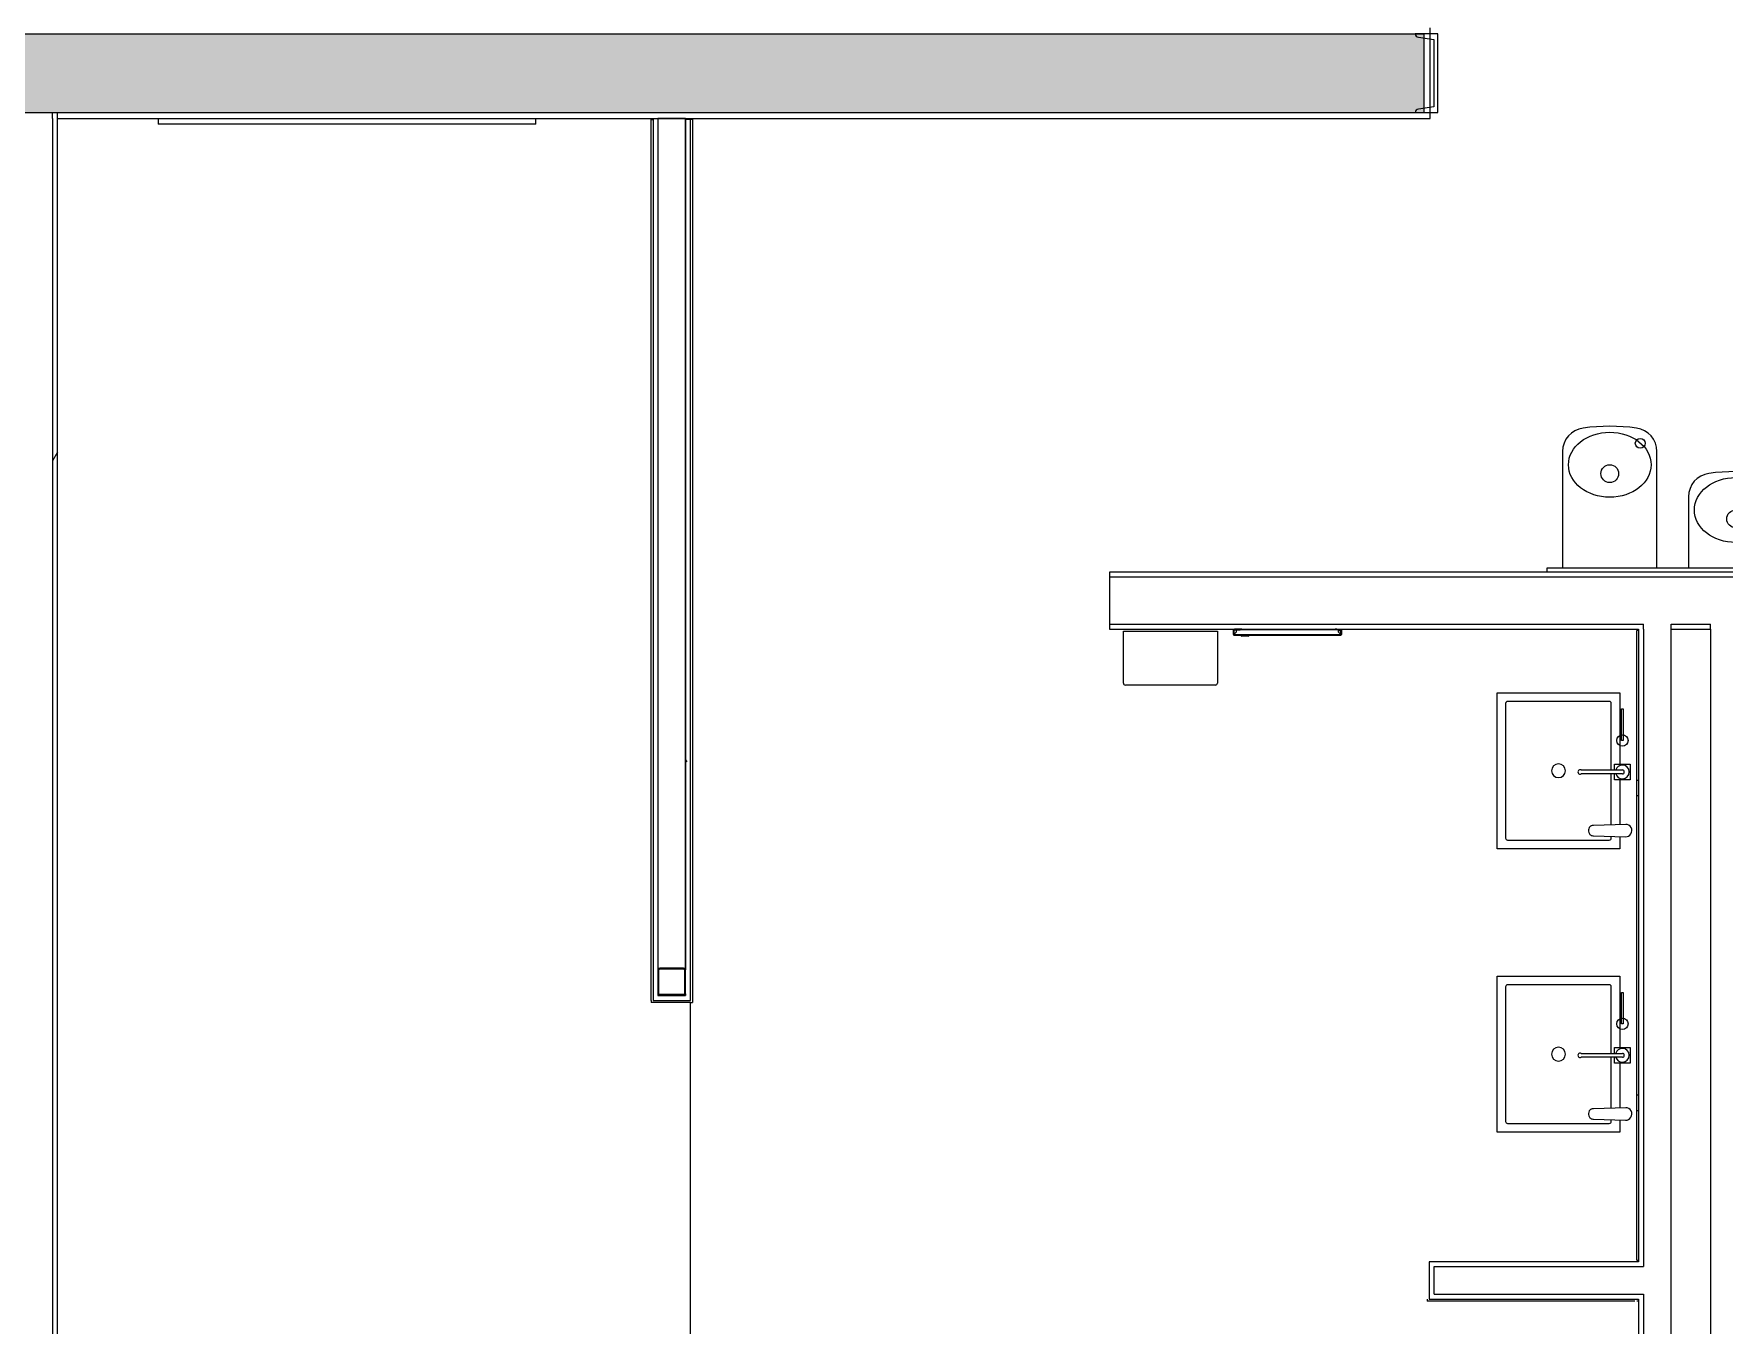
# Model space of a CAD drawing. Header units: inches. Extents: x 0 to 26364, y -23034 to 792.
# Drawn here: x 25304.8 to 25519.6, y -22523.6 to -22359.6 of the extents above; entities that cross this region are included whole.
import ezdxf

# ---------------------------------------------------------------- set-up
doc = ezdxf.new("R2010")
doc.units = ezdxf.units.IN
doc.header["$MEASUREMENT"] = 0
for name, color, linetype, lineweight in [('A-FLOR', 192, 'Continuous', 13), ('A-GENM', 13, 'Continuous', 13), ('A-WALL', 113, 'Continuous', 13), ('A-WALL-PATT', 111, 'Continuous', 25), ('I-WALL', 2, 'Continuous', 13), ('P-SANR-FIXT', 6, 'Continuous', 13), ('Q-SPCQ', 91, 'Continuous', 13), ('S-COLS', 52, 'Continuous', 13)]:
    doc.layers.add(name, color=color, linetype=linetype, lineweight=lineweight)
pattern_1 = [(0, (0, 0), (61.44, 15.36), [2.534, -43.546, 2.534, -43.546, -245.76]), (0, (0, 0), (61.44, 15.36), [-92.16, 2.534, -89.626, 2.534, -43.546, -107.52]), (0, (0, 0), (61.44, 15.36), [-230.4, 2.534, -28.186, 2.534, -74.266]), (120, (23.04, 7.68), (-44.02215, 45.528601), [2.534, -43.546, 2.534, -43.546, -245.76]), (120, (23.04, 7.68), (-44.02215, 45.528601), [-92.16, 2.534, -89.626, 2.534, -43.546, -107.52]), (120, (23.04, 7.68), (-44.02215, 45.528601), [-230.4, 2.534, -28.186, 2.534, -74.266]), (240, (30.72, 38.4), (-17.41785, -60.888601), [2.534, -43.546, 2.534, -43.546, -245.76]), (240, (30.72, 38.4), (-17.41785, -60.888601), [-92.16, 2.534, -89.626, 2.534, -43.546, -107.52]), (240, (30.72, 38.4), (-17.41785, -60.888601), [-230.4, 2.534, -28.186, 2.534, -74.266])]

# ---------------------------------------------------------------- blocks, each defined once
blk = doc.blocks.new('Drinking_Fountain-Haws_Corporation-Wall_Mounted_1119 - 1119-355850-Egress Plan')
at = {"layer": 'P-SANR-FIXT', "color": 250, "lineweight": 9}
for p, q in [((13.07, 20.75), (13.07, 5.95)), ((25.07, 5.95), (25.07, 20.75)), ((29.07, 15), (29.07, 5.95)), ((41.07, 5.95), (41.07, 15)), ((43.07, 5.95), (11.07, 5.95)), ((11.07, 5.95), (11.07, 5.45)), ((43.07, 5.45), (43.07, 5.95))]:
    blk.add_line(p, q, dxfattribs=at)
for centre, radius in [((22.94, 21.8), 0.625), ((19.07, 17.94), 1.13), ((38.94, 16.07), 0.625), ((35.07, 12.19), 1.13)]:
    blk.add_circle(centre, radius, dxfattribs=at)
for centre, radius, start, end in [((16.07, 20.75), 3, 97.5776, 180), ((19.07, -1.8), 25.75, 82.4224, 97.5776), ((22.07, 20.75), 3, 360, 82.4224), ((32.07, 15), 3, 97.5776, 180), ((35.07, -7.55), 25.75, 82.4224, 97.5776), ((38.07, 15), 3, 360, 82.4224)]:
    blk.add_arc(centre, radius, start, end, dxfattribs=at)
for centre, ratio in [((19.07, 19.07), 0.786373), ((35.07, 13.32), 0.786365)]:
    blk.add_ellipse(centre, major_axis=(-5.25, 0), ratio=ratio, dxfattribs=at)
blk = doc.blocks.new('Soap_Dispenser-TOTO-TES1ADC-05 - Polished Chrome-162828-Egress Plan')
at = {"layer": 'A-GENM', "color": 7}
for p, q in [((-0.79, 0), (-0.66, -4.1)), ((0.66, -4.1), (0.79, -0.03))]:
    blk.add_line(p, q, dxfattribs=at)
blk.add_arc((0, 0), 0.791, 358.1479, 179.999, dxfattribs=at)
blk.add_open_spline([(-0.66, -4.1), (-0.66, -4.15), (-0.65, -4.25), (-0.6, -4.4), (-0.51, -4.53), (-0.35, -4.67), (-0.08, -4.76), (0.21, -4.73), (0.42, -4.61), (0.56, -4.47), (0.65, -4.29), (0.66, -4.16), (0.66, -4.1)], degree=3, knots=[0, 0, 0, 0, 0.076923, 0.153846, 0.230769, 0.307692, 0.461538, 0.615385, 0.711538, 0.807692, 0.903846, 1, 1, 1, 1], dxfattribs=at)
blk = doc.blocks.new('Dispenser_Disposal-Paper-Frost_Products_LTD_-Recessed-400A - Steel-Stainless-37173-Egress Plan')
at = {"layer": 'Q-SPCQ', "color": 7}
for p, q in [((25457.27, -22435.86), (25457.27, -22435.26)), ((25457.27, -22435.26), (25458.12, -22435.26)), ((25457.27, -22435.86), (25470.94, -22435.86)), ((25457.34, -22435.26), (25457.34, -22435.94)), ((25457.64, -22435.55), (25457.34, -22435.86)), ((25457.34, -22435.94), (25470.94, -22435.94)), ((25458.31, -22435.94), (25457.34, -22435.94)), ((25457.43, -22435.21), (25457.43, -22435.18)), ((25458.08, -22435.21), (25457.43, -22435.21)), ((25470.59, -22435.26), (25457.64, -22435.26)), ((25457.64, -22435.26), (25457.64, -22435.55)), ((25458.35, -22435.2), (25458.12, -22435.2)), ((25458.12, -22435.26), (25458.12, -22435.2)), ((25458.15, -22435.26), (25458.15, -22435.2)), ((25458.31, -22436.07), (25458.31, -22435.94)), ((25459.18, -22436.07), (25458.31, -22436.07)), ((25459.16, -22436.09), (25458.33, -22436.09)), ((25458.42, -22435.26), (25458.35, -22435.2)), ((25458.8, -22435.18), (25458.8, -22435.26)), ((25459.08, -22435.26), (25459.08, -22435.18)), ((25470.94, -22435.94), (25459.18, -22435.94)), ((25459.18, -22435.94), (25459.18, -22436.07)), ((25470.4, -22435.21), (25470.23, -22435.21)), ((25470.4, -22435.21), (25470.9, -22435.21)), ((25470.4, -22435.25), (25470.4, -22435.21)), ((25470.85, -22435.25), (25470.4, -22435.25)), ((25470.64, -22435.31), (25470.64, -22435.56)), ((25470.64, -22435.55), (25470.64, -22435.33)), ((25470.64, -22435.33), (25470.97, -22435.33)), ((25470.94, -22435.86), (25470.64, -22435.56)), ((25470.88, -22435.18), (25470.88, -22435.21)), ((25470.9, -22435.18), (25470.9, -22435.21)), ((25470.94, -22435.94), (25470.94, -22435.33)), ((25470.94, -22435.86), (25471.02, -22435.86)), ((25470.97, -22435.28), (25470.97, -22435.33)), ((25470.97, -22435.33), (25471.01, -22435.33)), ((25471.01, -22435.33), (25471.01, -22435.86))]:
    blk.add_line(p, q, dxfattribs=at)
for centre, radius, start, end in [((25457.34, -22435.86), 0.0768, 180, 270), ((25457.34, -22435.86), 0.029, 180, 270), ((25458.08, -22435.15), 0.0665, 270, 0), ((25458.08, -22435.15), 0.0665, 270, 312.1544), ((25458.33, -22436.07), 0.02, 180, 270), ((25459.16, -22436.07), 0.02, 270, 0), ((25470.23, -22435.15), 0.0665, 180, 270), ((25470.59, -22435.31), 0.05, 0, 90), ((25470.9, -22435.28), 0.0625, 153.896, 233.1301), ((25470.9, -22435.28), 0.0625, 302.4117, 90.0728), ((25470.9, -22435.28), 0.0625, 359.8391, 90), ((25470.94, -22435.86), 0.0763, 270, 0)]:
    blk.add_arc(centre, radius, start, end, dxfattribs=at)
blk = doc.blocks.new('Faucet-Lavatory-Zurn-Z6920XL - Z6920-XL-ADM2-H4-162876-Egress Plan')
at = {"layer": 'P-SANR-FIXT', "lineweight": 9}
for p, q in [((-0.25, 0), (-0.25, 5.25)), ((0.25, 5.25), (0.25, 0)), ((-1, 1), (-0.25, 1)), ((-1, -1), (-1, 1)), ((0.25, 1), (1, 1)), ((1, 1), (1, -1)), ((4, 0.12), (8, 0.12)), ((4, -0.12), (4, 0.12)), ((8, 0.12), (8, -0.12)), ((1, -1), (-1, -1)), ((8, -0.12), (4, -0.12))]:
    blk.add_line(p, q, dxfattribs=at)
blk.add_circle((4, 0), 0.719, dxfattribs=at)
for centre, radius, start, end in [((0, 5.37), 0.281, 332.734, 207.266), ((0, 0), 0.875, 107.1429, 180), ((0, 0), 0.875, 360, 72.8571), ((0, 0), 0.875, 180, 360), ((0, 0), 0.25, 180, 0)]:
    blk.add_arc(centre, radius, start, end, dxfattribs=at)
blk = doc.blocks.new('Bradley-Washroom_Accessories-Mirrors-747_Standard - 60_ x 36_ _ BradEX-205488-Egress Plan')
at = {"layer": 'Q-SPCQ', "color": 7}
for p, q in [((25508.52, -22454.37), (25508.52, -22435.37)), ((25508.77, -22435.37), (25508.52, -22435.37)), ((25508.77, -22435.37), (25508.77, -22454.37)), ((25508.48, -22454.37), (25508.77, -22454.37)), ((25508.48, -22454.37), (25508.48, -22456.37)), ((25508.77, -22456.37), (25508.48, -22456.37)), ((25508.52, -22494.37), (25508.52, -22456.37)), ((25508.77, -22454.37), (25508.77, -22456.37)), ((25508.77, -22456.37), (25508.77, -22494.37)), ((25508.48, -22494.37), (25508.77, -22494.37)), ((25508.48, -22494.37), (25508.48, -22496.37)), ((25508.77, -22494.37), (25508.77, -22496.37)), ((25508.77, -22496.37), (25508.48, -22496.37)), ((25508.52, -22515.37), (25508.52, -22496.37)), ((25508.77, -22496.37), (25508.77, -22515.37)), ((25508.52, -22515.37), (25508.77, -22515.37))]:
    blk.add_line(p, q, dxfattribs=at)
blk = doc.blocks.new('Bradley-Washroom_Accessories-Mirrors-780_Custom - Bradley-Washroom_Accessories-Mirrors-780_Custom-177760-Egress Plan')
at = {"layer": 'Q-SPCQ', "color": 7}
for p, q in [((25320.64, -22370.3), (25368.64, -22370.3)), ((25320.64, -22370.3), (25320.64, -22371.05)), ((25368.64, -22371.05), (25368.64, -22370.3)), ((25368.64, -22371.05), (25320.64, -22371.05))]:
    blk.add_line(p, q, dxfattribs=at)
blk = doc.blocks.new('Sink-Under_Counter-Kohler-2882 - White-191670-Egress Plan')
at = {"layer": 'P-SANR-FIXT', "color": 7}
for p, q in [((-9.91, -7.81), (-9.91, 7.81)), ((-9.91, 7.81), (-0.85, 7.81)), ((-8.81, 6.46), (-8.81, -6.46)), ((-0.1, 6.71), (-8.56, 6.71)), ((6.87, 6.71), (0.4, 6.71)), ((1.15, 7.81), (6.83, 7.81)), ((8.56, 6.71), (8.33, 6.71)), ((8.37, 7.81), (9.91, 7.81)), ((8.81, -6.46), (8.81, 6.46)), ((9.91, 7.81), (9.91, -7.81)), ((9.91, -7.81), (-9.91, -7.81)), ((-8.56, -6.71), (8.56, -6.71))]:
    blk.add_line(p, q, dxfattribs=at)
for centre, radius, start, end in [((-8.56, 6.46), 0.25, 90, 180), ((8.56, 6.46), 0.25, 360, 90), ((0, 0), 0.875, 360, 180), ((0, 0), 0.875, 180, 360), ((-8.56, -6.46), 0.25, 180, 270), ((8.56, -6.46), 0.25, 270, 360)]:
    blk.add_arc(centre, radius, start, end, dxfattribs=at)
blk = doc.blocks.new('HSS-Hollow Structural Section-Column - HSS3-1_2X3-1_2X1_8-V73-Egress Plan')
at = {"layer": 'S-COLS', "lineweight": 9}
h = blk.add_hatch(dxfattribs=at)
h.set_pattern_fill('FP_38', color=256, style=0, pattern_type=2)
h.set_pattern_definition([(45, (-25385.89, 22479.99), (-19.00703, 19.00703), []), (45, (-25385.89, 22508.79), (-19.00703, 19.00703), [])])
h.paths.add_polyline_path([(-1.52, -1.75), (1.52, -1.75), (1.52, -1.63), (-1.52, -1.63)], flags=0)
h.paths.add_polyline_path([(1.75, -1.52), (1.75, 1.52), (1.63, 1.52), (1.63, -1.52)], flags=0)
h.paths.add_polyline_path([(-1.63, -1.52), (-1.63, 1.52), (-1.75, 1.52), (-1.75, -1.52)], flags=0)
h.paths.add_polyline_path([(1.52, 1.63), (1.52, 1.75), (-1.52, 1.75), (-1.52, 1.63)], flags=0)
at = {"layer": 'S-COLS', "color": 50, "lineweight": 15}
for p, q in [((-1.75, 1.52), (-1.75, -1.52)), ((-1.63, -1.52), (-1.63, 1.52)), ((1.52, 1.75), (-1.52, 1.75)), ((-1.52, 1.63), (1.52, 1.63)), ((1.63, 1.52), (1.63, -1.52)), ((1.75, -1.52), (1.75, 1.52)), ((1.52, -1.63), (-1.52, -1.63)), ((-1.52, -1.75), (1.52, -1.75))]:
    blk.add_line(p, q, dxfattribs=at)
for centre, radius, start, end in [((-1.52, 1.52), 0.232, 90, 180), ((-1.52, 1.52), 0.116, 90, 180), ((1.52, 1.52), 0.232, 360, 90), ((1.52, 1.52), 0.116, 0, 90), ((-1.52, -1.52), 0.232, 180, 270), ((-1.52, -1.52), 0.116, 180, 270), ((1.52, -1.52), 0.232, 270, 360), ((1.52, -1.52), 0.116, 270, 360)]:
    blk.add_arc(centre, radius, start, end, dxfattribs=at)
blk = doc.blocks.new('Hand_Dryer-Excel_Dryer-XLERATOR_Unit - Not a Type - Load Type Catalog-357530-Egress Plan')
at = {"layer": 'Q-SPCQ', "color": 7}
for p, q in [((25590.61, -22442.03), (25590.61, -22435.43)), ((25590.61, -22435.43), (25602.55, -22435.43)), ((25602.55, -22435.43), (25602.55, -22442.03)), ((25602.3, -22442.3), (25590.86, -22442.3))]:
    blk.add_line(p, q, dxfattribs=at)
for centre, start, end in [((25590.86, -22442.05), 175.9748, 270), ((25602.3, -22442.05), 270, 4.0252)]:
    blk.add_arc(centre, 0.251, start, end, dxfattribs=at)
blk = doc.blocks.new('Locker Rooms and Restrooms_rvt-1-Egress Plan')
at = {"layer": 'A-WALL-PATT', "lineweight": 9}
h = blk.add_hatch(dxfattribs=at)
h.set_pattern_fill('FP_10', color=250, style=0, pattern_type=2)
h.set_pattern_definition(pattern_1)
h.paths.add_polyline_path([(25387.65, -22481.74), (25388.27, -22481.74), (25388.27, -22370.43), (25387.64, -22370.43), (25387.64, -22481.74)], flags=0)
h = blk.add_hatch(dxfattribs=at)
h.set_pattern_fill('FP_10', color=250, style=0, pattern_type=2)
h.set_pattern_definition(pattern_1)
h.paths.add_polyline_path([(25591.93, -22428.55), (25609.52, -22428.55), (25609.52, -22427.93), (25441.52, -22427.93), (25441.52, -22428.55), (25556.83, -22428.55)], flags=0)
h = blk.add_hatch(dxfattribs=at)
h.set_pattern_fill('FP_10', color=250, style=0, pattern_type=2)
h.set_pattern_definition(pattern_1)
h.paths.add_polyline_path([(25508.77, -22435.18), (25509.39, -22435.18), (25509.39, -22434.55), (25441.52, -22434.55), (25441.52, -22435.18), (25486.65, -22435.18)], flags=0)
h.paths.add_polyline_path([(25609.52, -22435.18), (25609.52, -22434.55), (25521.39, -22434.55), (25521.39, -22435.18), (25591.93, -22435.18)], flags=0)
h.paths.add_polyline_path([(25512.89, -22435.18), (25517.89, -22435.18), (25517.89, -22434.55), (25512.89, -22434.55)], flags=0)
at = {"layer": 'A-FLOR', "color": 7}
for p, q in [((25388.27, -22370.43), (25388.27, -22370.3)), ((25388.27, -22526.68), (25388.27, -22482.62))]:
    blk.add_line(p, q, dxfattribs=at)
at = {"layer": 'A-WALL', "color": 250, "lineweight": 9}
for p, q in [((25441.52, -22427.93), (25441.52, -22428.55)), ((25441.52, -22428.55), (25609.52, -22428.55)), ((25441.52, -22428.55), (25441.52, -22434.55)), ((25441.52, -22434.55), (25441.52, -22435.18)), ((25441.52, -22434.55), (25509.39, -22434.55)), ((25509.39, -22435.18), (25509.39, -22434.55)), ((25512.89, -22435.18), (25512.89, -22434.55)), ((25512.89, -22434.55), (25517.89, -22434.55)), ((25517.89, -22435.18), (25517.89, -22434.55)), ((25509.39, -22435.18), (25509.39, -22516.18)), ((25482.77, -22519.68), (25482.77, -22516.18)), ((25482.77, -22516.18), (25508.77, -22516.18)), ((25508.77, -22516.18), (25509.39, -22516.18)), ((25482.77, -22519.68), (25508.77, -22519.68)), ((25508.77, -22519.68), (25509.39, -22519.68)), ((25509.39, -22519.68), (25509.39, -22691.3))]:
    blk.add_line(p, q, dxfattribs=at)
at = {"layer": 'I-WALL', "color": 7}
for p, q in [((25383.27, -22482.37), (25383.27, -22370.43)), ((25383.27, -22370.43), (25383.52, -22370.43)), ((25383.52, -22370.43), (25383.52, -22482.37)), ((25388.52, -22370.43), (25388.27, -22370.43)), ((25388.52, -22370.43), (25388.52, -22482.62)), ((25383.27, -22482.37), (25383.27, -22482.62)), ((25388.27, -22482.62), (25383.27, -22482.62)), ((25383.52, -22482.37), (25384.14, -22482.37)), ((25388.27, -22482.62), (25388.52, -22482.62)), ((25481.89, -22520.3), (25481.89, -22520.55)), ((25508.27, -22520.55), (25481.89, -22520.55)), ((25508.77, -22520.55), (25508.52, -22520.55))]:
    blk.add_line(p, q, dxfattribs=at)
at = {"layer": 'I-WALL', "color": 10, "lineweight": 25}
for p, q in [((25384.14, -22370.3), (25384.14, -22478.47)), ((25387.64, -22370.3), (25384.14, -22370.3)), ((25387.64, -22478.47), (25387.64, -22370.3)), ((25388.27, -22370.43), (25387.64, -22370.43)), ((25387.64, -22370.43), (25387.64, -22478.47)), ((25388.27, -22481.74), (25388.27, -22370.43)), ((25609.52, -22427.93), (25441.52, -22427.93)), ((25441.52, -22435.18), (25508.77, -22435.18)), ((25508.77, -22435.18), (25508.77, -22454.37)), ((25512.89, -22695.43), (25512.89, -22435.18)), ((25512.89, -22435.18), (25517.89, -22435.18)), ((25517.89, -22435.18), (25517.89, -22695.43)), ((25508.77, -22456.37), (25508.77, -22494.37)), ((25384.14, -22481.51), (25384.14, -22481.74)), ((25384.14, -22481.74), (25384.37, -22481.74)), ((25384.37, -22481.74), (25384.14, -22481.74)), ((25387.41, -22481.74), (25387.64, -22481.74)), ((25387.64, -22481.74), (25387.41, -22481.74)), ((25387.64, -22481.74), (25387.64, -22481.51)), ((25387.64, -22481.51), (25387.64, -22481.74)), ((25388.27, -22482.37), (25388.27, -22481.74)), ((25384.14, -22482.37), (25388.27, -22482.37)), ((25508.77, -22496.37), (25508.77, -22515.55)), ((25508.77, -22515.55), (25482.14, -22515.55)), ((25482.14, -22515.55), (25482.14, -22516.18)), ((25482.14, -22516.18), (25482.14, -22519.68)), ((25482.14, -22519.68), (25482.14, -22520.3)), ((25482.14, -22520.3), (25508.77, -22520.3)), ((25508.77, -22520.3), (25508.77, -22691.3))]:
    blk.add_line(p, q, dxfattribs=at)
at = {"lineweight": 13}
for name, p in [('Bradley-Washroom_Accessories-Mirrors-780_Custom - Bradley-Washroom_Accessories-Mirrors-780_Custom-177760-Egress Plan', (0, 0)), ('Drinking_Fountain-Haws_Corporation-Wall_Mounted_1119 - 1119-355850-Egress Plan', (25486.03, -22433.37)), ('Hand_Dryer-Excel_Dryer-XLERATOR_Unit - Not a Type - Load Type Catalog-357530-Egress Plan', (-147.31, 0)), ('Dispenser_Disposal-Paper-Frost_Products_LTD_-Recessed-400A - Steel-Stainless-37173-Egress Plan', (0, 0)), ('Bradley-Washroom_Accessories-Mirrors-747_Standard - 60_ x 36_ _ BradEX-205488-Egress Plan', (0, 0)), ('HSS-Hollow Structural Section-Column - HSS3-1_2X3-1_2X1_8-V73-Egress Plan', (25385.89, -22479.99))]:
    blk.add_blockref(name, p, dxfattribs=at)
for name, p, rotation in [('Sink-Under_Counter-Kohler-2882 - White-191670-Egress Plan', (25498.58, -22453.18), 270), ('Faucet-Lavatory-Zurn-Z6920XL - Z6920-XL-ADM2-H4-162876-Egress Plan', (25506.7, -22453.33), 90.00000000000037), ('Soap_Dispenser-TOTO-TES1ADC-05 - Polished Chrome-162828-Egress Plan', (25507.12, -22460.78), 269.9999999999698), ('Sink-Under_Counter-Kohler-2882 - White-191670-Egress Plan', (25498.58, -22489.18), 270), ('Faucet-Lavatory-Zurn-Z6920XL - Z6920-XL-ADM2-H4-162876-Egress Plan', (25506.7, -22489.33), 90.00000000000037), ('Soap_Dispenser-TOTO-TES1ADC-05 - Polished Chrome-162828-Egress Plan', (25507.12, -22496.78), 269.9999999999595)]:
    blk.add_blockref(name, p, dxfattribs=dict(at, rotation=rotation))

msp = doc.modelspace()

# ---------------------------------------------------------------- hatches: boundary and pattern name
at = {"layer": 'A-WALL-PATT', "lineweight": 9}
h = msp.add_hatch(dxfattribs=at)
h.set_pattern_fill('FP_11', color=256, style=0, pattern_type=2)
h.set_pattern_definition([(161.57, (0.96, 0.96), (-7.6802237, -0.0009796), [0, -54.643, 6.067, 0]), (18.43, (-0.96, 0.96), (-7.6802237, 0.0009796), [0, -54.643, 6.067, 0]), (108.43, (0.96, 0.96), (3.8382953, -19.20136532), [18.211, -42.499]), (71.57, (-0.96, 0.96), (3.8382953, 19.20136532), [18.211, -42.499])])
h.paths.add_polyline_path([(25738.77, -22369.55), (25738.77, -22359.55), (25563.52, -22359.55), (25563.52, -22369.55), (25662.11, -22369.55)], flags=0)
h.paths.add_polyline_path([(25481.52, -22369.55), (25481.52, -22359.55), (25161.52, -22359.55), (25161.52, -22369.55), (25381.37, -22369.55)], flags=0)
h.paths.add_polyline_path([(25118.02, -22369.55), (25118.02, -22359.55), (24920.27, -22359.55), (24920.27, -22369.55), (25100.63, -22369.55)], flags=0)
h.paths.add_polyline_path([(24842.14, -22369.55), (24842.14, -22359.55), (24630.77, -22359.55), (24630.77, -22369.55), (24819.89, -22369.55)], flags=0)
h.paths.add_polyline_path([(22798.64, -22369.55), (22798.64, -22359.55), (22781.39, -22359.55), (22781.39, -22369.55), (22784.51, -22369.55)], flags=0)
h = msp.add_hatch(dxfattribs=at)
h.set_pattern_fill('FP_10', color=256, style=0, pattern_type=2)
h.set_pattern_definition(pattern_1)
h.paths.add_polyline_path([(25307.2, -22787.3), (25307.83, -22787.3), (25307.8, -22768.76), (25307.2, -22768.76), (25307.2, -22786.55)], flags=0)
h.paths.add_polyline_path([(25307.8, -22767.96), (25307.83, -22767.96), (25307.83, -22369.55), (25307.2, -22369.55), (25307.2, -22767.96)], flags=0)

# ---------------------------------------------------------------- linework, layer by layer
at = {"layer": 'A-WALL', "lineweight": 9}
for p, q in [((25161.52, -22359.55), (25481.52, -22359.55)), ((25481.52, -22369.55), (25481.52, -22359.55)), ((25161.52, -22369.55), (25481.52, -22369.55)), ((25307.2, -22370.3), (25307.2, -22369.55)), ((25307.2, -22370.3), (25307.2, -22767.96)), ((25307.83, -22370.3), (25307.83, -22369.55))]:
    msp.add_line(p, q, dxfattribs=at)
at = {"layer": 'I-WALL', "lineweight": 25}
for p, q in [((25482.27, -22370.3), (25482.27, -22358.8)), ((25307.83, -22370.3), (25320.64, -22370.3)), ((25307.83, -22767.96), (25307.83, -22370.3)), ((25368.64, -22370.3), (25482.27, -22370.3))]:
    msp.add_line(p, q, dxfattribs=at)
at = {"layer": 'S-COLS', "lineweight": 15}
for p, q in [((25483.27, -22359.55), (25480.38, -22359.55)), ((25483.27, -22369.55), (25483.27, -22359.55)), ((25480.81, -22359.99), (25482.74, -22360.29)), ((25482.74, -22360.29), (25482.74, -22368.81)), ((25480.38, -22369.55), (25483.27, -22369.55)), ((25482.74, -22368.81), (25480.81, -22369.12))]:
    msp.add_line(p, q, dxfattribs=at)
for centre, start, end in [((25480.81, -22359.55), 180, 270), ((25480.81, -22369.55), 90, 180)]:
    msp.add_arc(centre, 0.436, start, end, dxfattribs=at)

# ---------------------------------------------------------------- block references
at = {"lineweight": 5}
msp.add_blockref('Locker Rooms and Restrooms_rvt-1-Egress Plan', (0, 0), dxfattribs=at)

doc.saveas('drawing.dxf')
